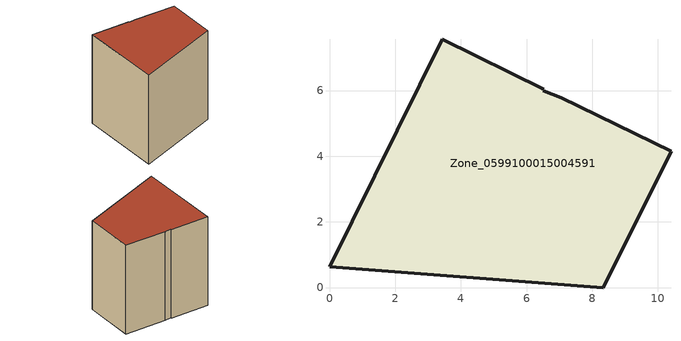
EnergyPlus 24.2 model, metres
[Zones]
Zone_0599100015004591
 floor ground (C_G): 6.51,5.99 7.05,5.79 10.4,4.15 8.34,0 0,0.63 3.43,7.56 6.53,6.04 z0.86
 wall outside (C_F): 6.53,6.04 3.43,7.56 0,0.63 8.34,0 10.4,4.15 7.05,5.79 6.51,5.99 6.53,6.04 z0.86:8.81
 roof outside (C_R): 7.05,5.79 6.51,5.99 6.53,6.04 3.43,7.56 0,0.63 8.34,0 10.4,4.15 z8.81
[BUILDING]
Pand.0599100015004591: North Axis=0; Terrain=City; Loads Convergence Tolerance Value=0.04; Temperature Convergence Tolerance Value=0.4; Solar Distribution=FullExterior; Maximum Number of Warmup Days=25; Minimum Number of Warmup Days=1
[Site:Location]
Rotterdam.The.Hague.AP_ZH_NLD Design_Conditions: Latitude=51.96; Longitude=4.45; Time Zone=1; Elevation=-4.5
[SITE:GROUNDTEMPERATURE:BUILDINGSURFACE]
18, 18, 18, 18, 18, 18, 18, 18, 18, 18, 18, 18
[MATERIAL] Thermal Absorptance=0.9; Solar Absorptance=0.7; Visible Absorptance=0.7
Name | Roughness | Thickness | Conductivity | Density | Specific Heat
G.TC.1975-1991 | MediumSmooth | 0.15 | 0.288461 | 540 | 1210
F.TC.1975-1991 | Rough | 0.3 | 0.230769 | 1920 | 840
R.TC.1975-1991 | MediumRough | 0.2 | 0.153846 | 1500 | 1000
[CONSTRUCTION]
C_G: G.TC.1975-1991
C_F: F.TC.1975-1991
C_R: R.TC.1975-1991
[ZONE]
Zone_0599100015004591: Type=1; Multiplier=1; Ceiling Height=Autocalculate; Volume=Autocalculate; Floor Area=autocalculate; Part of Total Floor Area=Yes
[ZONEINFILTRATION:DESIGNFLOWRATE]
Infil_Zone_0599100015004591: Zone or ZoneList or Space or SpaceList=Zone_0599100015004591; Schedule=AlwaysOn; Design Flow Rate Calculation Method=Flow/Area; Flow Rate per Floor Area=0.003; Constant Term Coefficient=1; Temperature Term Coefficient=0; Velocity Term Coefficient=0; Velocity Squared Term Coefficient=0
[HVACTEMPLATE:ZONE:IDEALLOADSAIRSYSTEM]
Zone_0599100015004591: Maximum Heating Supply Air Temperature=50; Minimum Cooling Supply Air Temperature=13; Maximum Heating Supply Air Humidity Ratio=0.0156; Minimum Cooling Supply Air Humidity Ratio=0.0077; Heating Limit=NoLimit; Cooling Limit=NoLimit; Dehumidification Control Type=ConstantSensibleHeatRatio; Cooling Sensible Heat Ratio=0.7; Dehumidification Setpoint=60; Humidification Control Type=None; Humidification Setpoint=30; Outdoor Air Method=None; Outdoor Air Flow Rate per Person=0.00944; Outdoor Air Flow Rate per Zone Floor Area=0; Outdoor Air Flow Rate per Zone=0; Demand Controlled Ventilation Type=None; Outdoor Air Economizer Type=NoEconomizer; Heat Recovery Type=None; Sensible Heat Recovery Effectiveness=0.7; Latent Heat Recovery Effectiveness=0.65
[ZONECONTROL:THERMOSTAT]
ThermostatControl_Zone_0599100015004591: Zone or ZoneList=Zone_0599100015004591; Control Type Schedule=DualSetpointControlType; Control 1=Thermostat_Zone_0599100015004591; Temperature Difference Between Cutout And Setpoint=0
[THERMOSTATSETPOINT:DUALSETPOINT]
Thermostat_Zone_0599100015004591: Heating Setpoint Temperature Schedule=HeatingSetpoint_Zone_0599100015004591; Cooling Setpoint Temperature Schedule=CoolingSetpoint_Zone_0599100015004591
[SCHEDULE:COMPACT]
HeatingSetpoint_Zone_0599100015004591: Through: 12/31, For: AllDays, Until: 24:00, 21
CoolingSetpoint_Zone_0599100015004591: Through: 12/31, For: AllDays, Until: 24:00, 24
DualSetpointControlType: Through: 12/31, For: AllDays, Until: 24:00, 4
AlwaysOn: Through: 12/31, For: AllDays, Until: 24:00, 1
